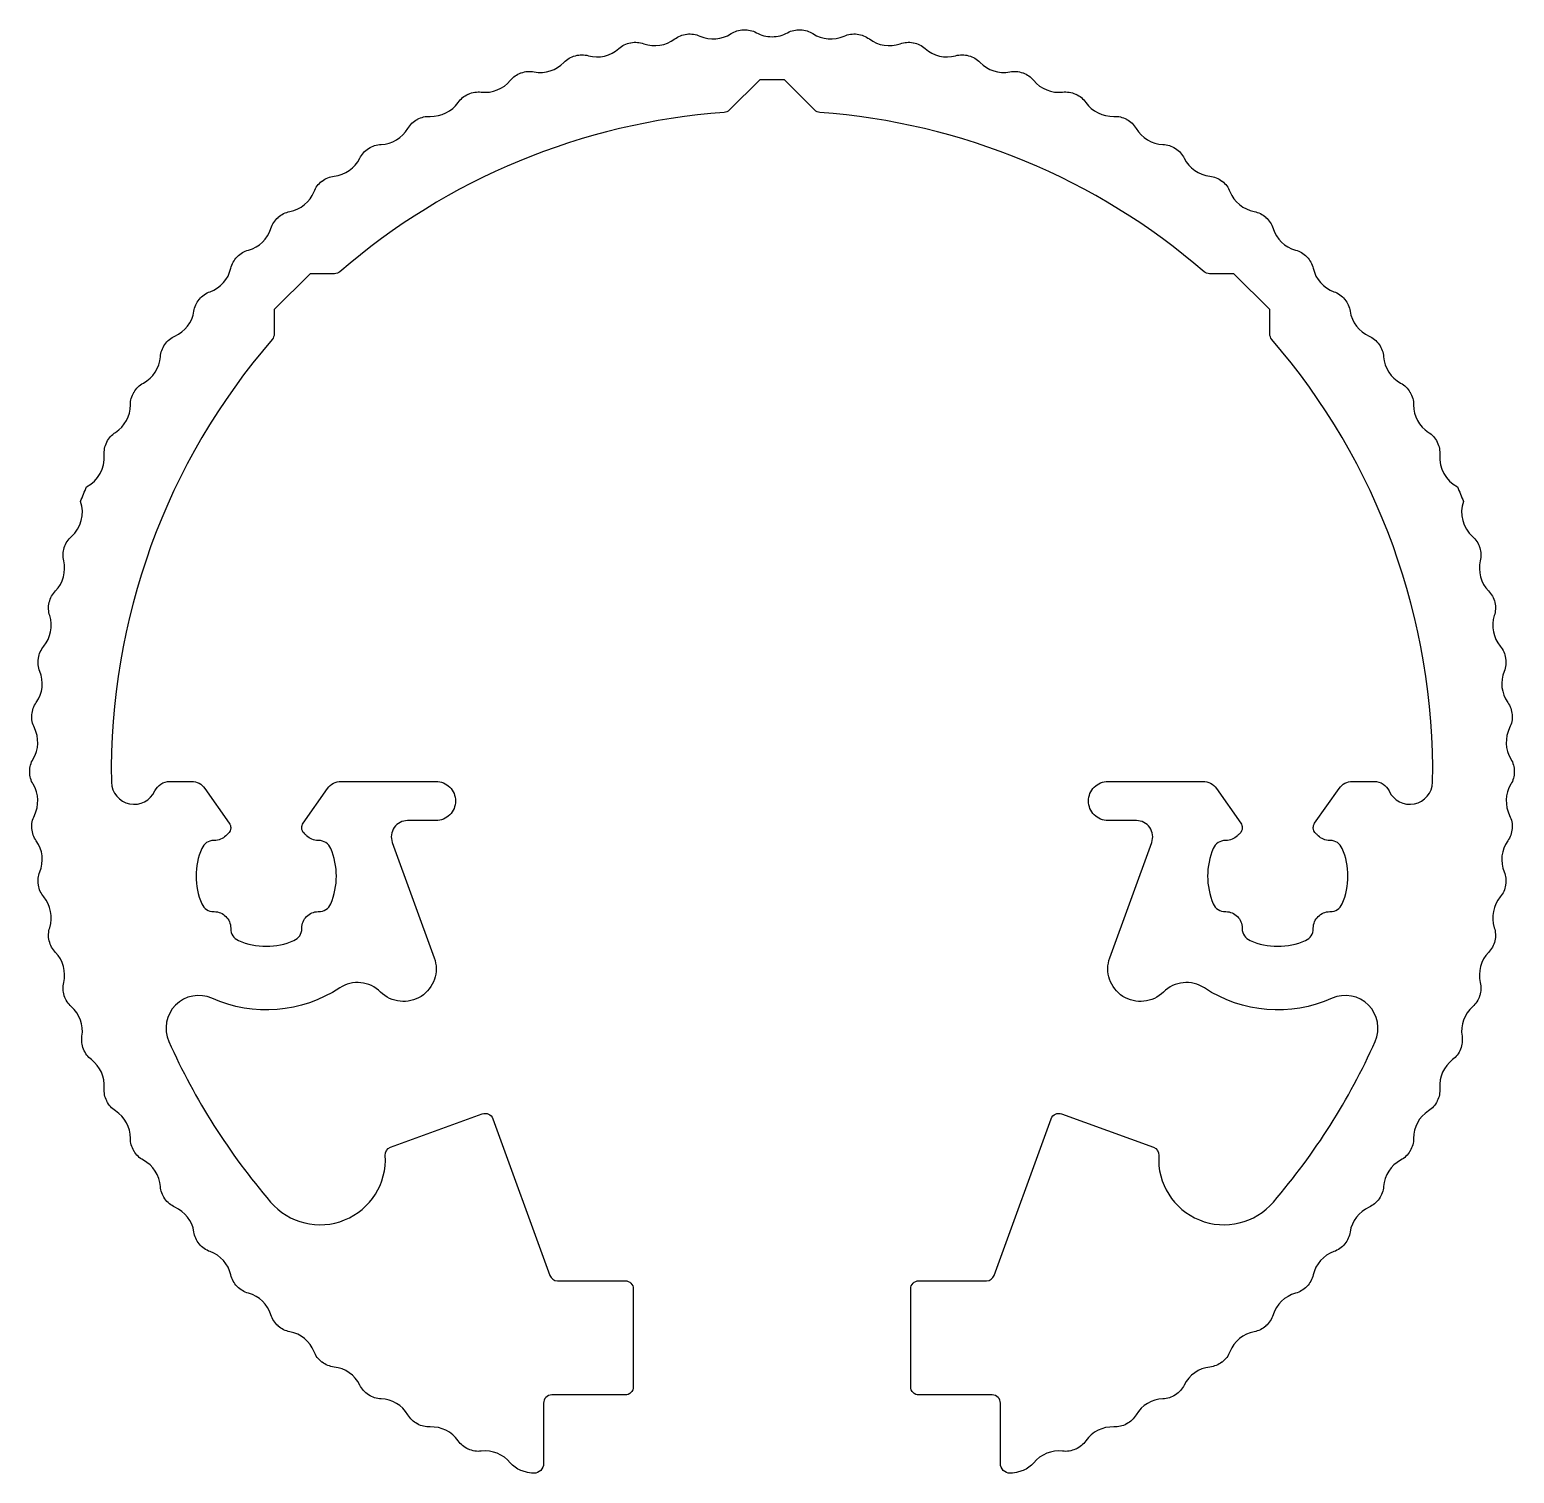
# Model space of a CAD drawing. Extents: x 621.8 to 667.3, y 628.5 to 672.8.
import ezdxf

# ---------------------------------------------------------------- set-up
doc = ezdxf.new("R2010")
doc.units = 0
doc.layers.get('0').update_dxf_attribs({"linetype": 'CONTINUOUS'})

msp = doc.modelspace()

# ---------------------------------------------------------------- linework, layer by layer
msp.add_lwpolyline([(629.307, 664.178), (629.307, 663.427, -0.180126), (629.246, 663.264, 0.184226), (624.317, 649.699, 0.792701), (625.653, 649.428, -0.293245), (626.108, 649.72), (626.774, 649.72, -0.244698), (627.184, 649.507), (627.933, 648.436, -0.153915), (627.975, 648.304), (627.975, 648.296, -0.213422), (627.898, 648.124, 0.014074), (627.827, 648.057, -0.199074), (627.473, 647.91), (627.457, 647.91, 0.299912), (627.089, 647.668, 0.205465), (627.089, 645.972, 0.299912), (627.457, 645.73), (627.473, 645.73, -0.199074), (627.827, 645.583), (627.828, 645.582, -0.199074), (627.975, 645.228), (627.975, 645.212, 0.299912), (628.217, 644.844, 0.101671), (629.065, 644.67, 0.101671), (629.913, 644.844, 0.299912), (630.155, 645.212), (630.155, 645.228, -0.199074), (630.302, 645.582), (630.303, 645.583, -0.199074), (630.657, 645.73), (630.673, 645.73, 0.299912), (631.041, 645.972, 0.205465), (631.041, 647.668, 0.299912), (630.673, 647.91), (630.657, 647.91, -0.199074), (630.303, 648.057, 0.014074), (630.232, 648.124, -0.213422), (630.155, 648.296), (630.155, 648.304, -0.153915), (630.196, 648.436), (630.946, 649.507, -0.244698), (631.356, 649.72), (634.265, 649.72, -0.414214), (634.865, 649.12, -0.414214), (634.265, 648.52), (633.397, 648.52, 0.520567), (632.927, 647.849), (634.212, 644.319, -0.800967), (632.568, 643.267, 0.354412), (631.315, 643.393, -0.25517), (627.399, 643.074, 0.687746), (626.08, 641.752, 0.072266), (629.197, 636.833, 0.719537), (632.711, 638.26, -0.332549), (632.875, 638.511), (635.687, 639.535, -0.414214), (636.008, 639.385), (637.755, 634.585, 0.315299), (637.99, 634.42), (640.065, 634.42, -0.414214), (640.315, 634.17), (640.315, 631.17, -0.414214), (640.065, 630.92), (637.815, 630.92, 0.414214), (637.565, 630.67), (637.565, 628.82, -0.414214), (637.265, 628.52), (637.255, 628.52, -0.084882), (637.006, 628.563, -0.001569), (636.871, 628.611, -0.135283), (636.545, 628.84, 0.255203), (635.656, 629.198, -0.135283), (635.262, 629.259, -0.000092), (635.255, 629.262, -0.135283), (634.947, 629.516, 0.255203), (634.089, 629.941, -0.135283), (633.7, 630.032, -0.000092), (633.693, 630.036, -0.135283), (633.406, 630.313, 0.255203), (632.582, 630.802, -0.135283), (632.202, 630.922, -0.000092), (632.195, 630.927, -0.135283), (631.93, 631.225, 0.255203), (631.146, 631.776, -0.135283), (630.777, 631.925, -0.000092), (630.77, 631.93, -0.135283), (630.529, 632.247, 0.255203), (629.789, 632.857, -0.135283), (629.432, 633.033, -0.000092), (629.426, 633.039, -0.135283), (629.209, 633.374, 0.255203), (628.519, 634.038, -0.135283), (628.176, 634.241, -0.000092), (628.17, 634.248, -0.135283), (627.98, 634.598, 0.255203), (627.342, 635.313, -0.135283), (627.016, 635.542, -0.000092), (627.011, 635.549, -0.135283), (626.848, 635.913, 0.255203), (626.267, 636.675, -0.135283), (625.959, 636.928, -0.000092), (625.955, 636.935, -0.135283), (625.82, 637.31, 0.255203), (625.299, 638.115, -0.135283), (625.012, 638.391, -0.000092), (625.008, 638.398, -0.135283), (624.902, 638.782, 0.255203), (624.444, 639.624, -0.135283), (624.179, 639.922, -0.000092), (624.175, 639.929, -0.135283), (624.1, 640.321, 0.255203), (623.708, 641.195, -0.135283), (623.466, 641.512, -0.000092), (623.463, 641.52, -0.135283), (623.417, 641.916, 0.255203), (623.093, 642.818, -0.135283), (622.876, 643.152, -0.000092), (622.874, 643.16, -0.135283), (622.859, 643.558, 0.255203), (622.605, 644.482, -0.135283), (622.414, 644.832, -0.000092), (622.412, 644.84, -0.135283), (622.428, 645.239, 0.255203), (622.246, 646.18, -0.135283), (622.082, 646.543, -0.000092), (622.081, 646.551, -0.135283), (622.127, 646.947, 0.255203), (622.017, 647.899, -0.135283), (621.882, 648.274, -0.000092), (621.881, 648.283, -0.135283), (621.958, 648.674, 0.255203), (621.921, 649.632, -0.135283), (621.815, 650.016, -0.000092), (621.815, 650.024, -0.135283), (621.921, 650.408, 0.255203), (621.958, 651.366, -0.135283), (621.881, 651.757, -0.000092), (621.882, 651.766, -0.135283), (622.017, 652.141, 0.255203), (622.127, 653.093, -0.135283), (622.081, 653.489, -0.000092), (622.082, 653.497, -0.135283), (622.246, 653.861, 0.255203), (622.428, 654.801, -0.135283), (622.412, 655.2, -0.000092), (622.414, 655.208, -0.135283), (622.605, 655.558, 0.255203), (622.859, 656.482, -0.135283), (622.874, 656.88, -0.000092), (622.876, 656.888, -0.135283), (623.093, 657.223, 0.303325), (623.374, 658.298, -0.005364), (623.557, 658.75, 0.303325), (624.1, 659.72, -0.135283), (624.175, 660.111, -0.000092), (624.179, 660.118, -0.135283), (624.444, 660.416, 0.255203), (624.902, 661.258, -0.135283), (625.008, 661.642, -0.000092), (625.012, 661.649, -0.135283), (625.299, 661.925, 0.255203), (625.82, 662.73, -0.135283), (625.955, 663.105, -0.000092), (625.959, 663.112, -0.135283), (626.267, 663.365, 0.255203), (626.848, 664.127, -0.135283), (627.011, 664.491, -0.000092), (627.016, 664.498, -0.135283), (627.342, 664.727, 0.255203), (627.98, 665.442, -0.135283), (628.17, 665.793, -0.000092), (628.176, 665.799, -0.135283), (628.519, 666.002, 0.255203), (629.209, 666.667, -0.135283), (629.426, 667.001, -0.000092), (629.432, 667.007, -0.135283), (629.789, 667.183, 0.255203), (630.529, 667.793, -0.135283), (630.77, 668.11, -0.000092), (630.777, 668.116, -0.135283), (631.146, 668.264, 0.255203), (631.93, 668.816, -0.135283), (632.195, 669.113, -0.000092), (632.202, 669.118, -0.135283), (632.582, 669.238, 0.255203), (633.406, 669.728, -0.135283), (633.693, 670.004, -0.000092), (633.7, 670.008, -0.135283), (634.089, 670.099, 0.255203), (634.947, 670.524, -0.135283), (635.255, 670.778, -0.000092), (635.262, 670.781, -0.135283), (635.656, 670.842, 0.255203), (636.545, 671.2, -0.135283), (636.871, 671.43, -0.000092), (636.879, 671.432, -0.135283), (637.276, 671.463, 0.255203), (638.19, 671.752, -0.135283), (638.533, 671.956, -0.000092), (638.541, 671.958, -0.135283), (638.939, 671.958, 0.255203), (639.872, 672.176, -0.135283), (640.229, 672.353, -0.000092), (640.238, 672.355, -0.135283), (640.635, 672.324, 0.255203), (641.582, 672.47, -0.135283), (641.952, 672.619, -0.000092), (641.96, 672.62, -0.135283), (642.354, 672.559, 0.255203), (643.309, 672.633, -0.135283), (643.689, 672.753, -0.000092), (643.698, 672.754, -0.135283), (644.086, 672.662, 0.125589), (644.565, 672.54, 0.125589), (645.044, 672.662, -0.135283), (645.432, 672.754, -0.000092), (645.44, 672.753, -0.135283), (645.82, 672.633, 0.255203), (646.776, 672.559, -0.135283), (647.17, 672.62, -0.000092), (647.178, 672.619, -0.135283), (647.548, 672.47, 0.255203), (648.495, 672.324, -0.135283), (648.892, 672.355, -0.000092), (648.9, 672.353, -0.135283), (649.257, 672.176, 0.255203), (650.191, 671.958, -0.135283), (650.589, 671.958, -0.000092), (650.597, 671.956, -0.135283), (650.94, 671.752, 0.255203), (651.853, 671.463, -0.135283), (652.251, 671.432, -0.000092), (652.259, 671.43, -0.135283), (652.585, 671.2, 0.255203), (653.473, 670.842, -0.135283), (653.867, 670.781, -0.000092), (653.875, 670.778, -0.135283), (654.182, 670.524, 0.255203), (655.041, 670.099, -0.135283), (655.429, 670.008, -0.000092), (655.437, 670.004, -0.135283), (655.724, 669.728, 0.255203), (656.547, 669.238, -0.135283), (656.928, 669.118, -0.000092), (656.935, 669.113, -0.135283), (657.199, 668.816, 0.255203), (657.983, 668.264, -0.135283), (658.353, 668.116, -0.000092), (658.36, 668.11, -0.135283), (658.601, 667.793, 0.255203), (659.341, 667.183, -0.135283), (659.698, 667.007, -0.000092), (659.704, 667.001, -0.135283), (659.921, 666.667, 0.255203), (660.611, 666.002, -0.135283), (660.954, 665.799, -0.000092), (660.96, 665.793, -0.135283), (661.15, 665.442, 0.255203), (661.787, 664.727, -0.135283), (662.114, 664.498, -0.000092), (662.119, 664.491, -0.135283), (662.282, 664.127, 0.255203), (662.863, 663.365, -0.135283), (663.17, 663.112, -0.000092), (663.175, 663.105, -0.135283), (663.31, 662.73, 0.255203), (663.831, 661.925, -0.135283), (664.118, 661.649, -0.000092), (664.122, 661.642, -0.135283), (664.227, 661.258, 0.255203), (664.685, 660.416, -0.135283), (664.951, 660.118, -0.000092), (664.955, 660.111, -0.135283), (665.03, 659.72, 0.303325), (665.573, 658.75, -0.005364), (665.756, 658.298, 0.303325), (666.036, 657.223, -0.135283), (666.253, 656.888, -0.000092), (666.256, 656.88, -0.135283), (666.271, 656.482, 0.255203), (666.525, 655.558, -0.135283), (666.716, 655.208, -0.000092), (666.717, 655.2, -0.135283), (666.702, 654.801, 0.255203), (666.884, 653.861, -0.135283), (667.048, 653.497, -0.000092), (667.049, 653.489, -0.135283), (667.003, 653.093, 0.255203), (667.113, 652.141, -0.135283), (667.248, 651.766, -0.000092), (667.248, 651.757, -0.135283), (667.172, 651.366, 0.255203), (667.209, 650.408, -0.135283), (667.315, 650.024, -0.000092), (667.315, 650.016, -0.135283), (667.209, 649.632, 0.255203), (667.172, 648.674, -0.135283), (667.248, 648.283, -0.000092), (667.248, 648.274, -0.135283), (667.113, 647.899, 0.255203), (667.003, 646.947, -0.135283), (667.049, 646.551, -0.000092), (667.048, 646.543, -0.135283), (666.884, 646.18, 0.255203), (666.702, 645.239, -0.135283), (666.717, 644.84, -0.000092), (666.716, 644.832, -0.135283), (666.525, 644.482, 0.255203), (666.271, 643.558, -0.135283), (666.256, 643.16, -0.000092), (666.253, 643.152, -0.135283), (666.036, 642.818, 0.255203), (665.712, 641.916, -0.135283), (665.667, 641.52, -0.000092), (665.664, 641.512, -0.135283), (665.422, 641.195, 0.255203), (665.03, 640.321, -0.135283), (664.955, 639.929, -0.000092), (664.951, 639.922, -0.135283), (664.685, 639.624, 0.255203), (664.227, 638.782, -0.135283), (664.122, 638.398, -0.000092), (664.118, 638.391, -0.135283), (663.831, 638.115, 0.255203), (663.31, 637.31, -0.135283), (663.175, 636.935, -0.000092), (663.17, 636.928, -0.135283), (662.863, 636.675, 0.255203), (662.282, 635.913, -0.135283), (662.119, 635.549, -0.000092), (662.114, 635.542, -0.135283), (661.787, 635.313, 0.255203), (661.15, 634.598, -0.135283), (660.96, 634.248, -0.000092), (660.954, 634.241, -0.135283), (660.611, 634.038, 0.255203), (659.921, 633.374, -0.135283), (659.704, 633.039, -0.000092), (659.698, 633.033, -0.135283), (659.341, 632.857, 0.255203), (658.601, 632.247, -0.135283), (658.36, 631.93, -0.000092), (658.353, 631.925, -0.135283), (657.983, 631.776, 0.255203), (657.199, 631.225, -0.135283), (656.935, 630.927, -0.000092), (656.928, 630.922, -0.135283), (656.547, 630.802, 0.255203), (655.724, 630.313, -0.135283), (655.437, 630.036, -0.000092), (655.429, 630.032, -0.135283), (655.041, 629.941, 0.255203), (654.182, 629.516, -0.135283), (653.875, 629.262, -0.000092), (653.867, 629.259, -0.135283), (653.473, 629.198, 0.255203), (652.585, 628.84, -0.135283), (652.259, 628.611, -0.001569), (652.124, 628.563, -0.084882), (651.875, 628.52), (651.865, 628.52, -0.414214), (651.565, 628.82), (651.565, 630.67, 0.414214), (651.315, 630.92), (649.065, 630.92, -0.414214), (648.815, 631.17), (648.815, 634.17, -0.414214), (649.065, 634.42), (651.14, 634.42, 0.315299), (651.375, 634.585), (653.122, 639.385, -0.414214), (653.442, 639.535), (656.255, 638.511, -0.332549), (656.419, 638.26, 0.719537), (659.933, 636.833, 0.072266), (663.05, 641.752, 0.687746), (661.731, 643.074, -0.25517), (657.815, 643.393, 0.354412), (656.562, 643.267, -0.800967), (654.918, 644.319), (656.203, 647.849, 0.520567), (655.733, 648.52), (654.865, 648.52, -0.414214), (654.265, 649.12, -0.414214), (654.865, 649.72), (657.774, 649.72, -0.244698), (658.184, 649.507), (658.933, 648.436, -0.153915), (658.975, 648.304), (658.975, 648.296, -0.213422), (658.898, 648.124, 0.014074), (658.827, 648.057, -0.199074), (658.473, 647.91), (658.457, 647.91, 0.299912), (658.089, 647.668, 0.205465), (658.089, 645.972, 0.299912), (658.457, 645.73), (658.473, 645.73, -0.199074), (658.827, 645.583), (658.828, 645.582, -0.199074), (658.975, 645.228), (658.975, 645.212, 0.299912), (659.217, 644.844, 0.101671), (660.065, 644.67, 0.101671), (660.913, 644.844, 0.299912), (661.155, 645.212), (661.155, 645.228, -0.199074), (661.302, 645.582), (661.303, 645.583, -0.199074), (661.657, 645.73), (661.673, 645.73, 0.299912), (662.041, 645.972, 0.205465), (662.041, 647.668, 0.299912), (661.673, 647.91), (661.657, 647.91, -0.199074), (661.303, 648.057, 0.014074), (661.232, 648.124, -0.213422), (661.155, 648.296), (661.155, 648.304, -0.153915), (661.196, 648.436), (661.946, 649.507, -0.244698), (662.356, 649.72), (663.022, 649.72, -0.293245), (663.476, 649.428, 0.792701), (664.812, 649.699, 0.184226), (659.884, 663.264, -0.180126), (659.823, 663.427), (659.823, 664.178), (658.722, 665.278), (657.972, 665.278, -0.180126), (657.808, 665.339, 0.161462), (646.032, 670.217, -0.180126), (645.874, 670.289), (644.943, 671.22), (644.187, 671.22), (643.256, 670.289, -0.180126), (643.097, 670.217, 0.161462), (631.321, 665.339, -0.180126), (631.158, 665.278), (630.407, 665.278)], format="xyb", close=True)

doc.saveas('drawing.dxf')
